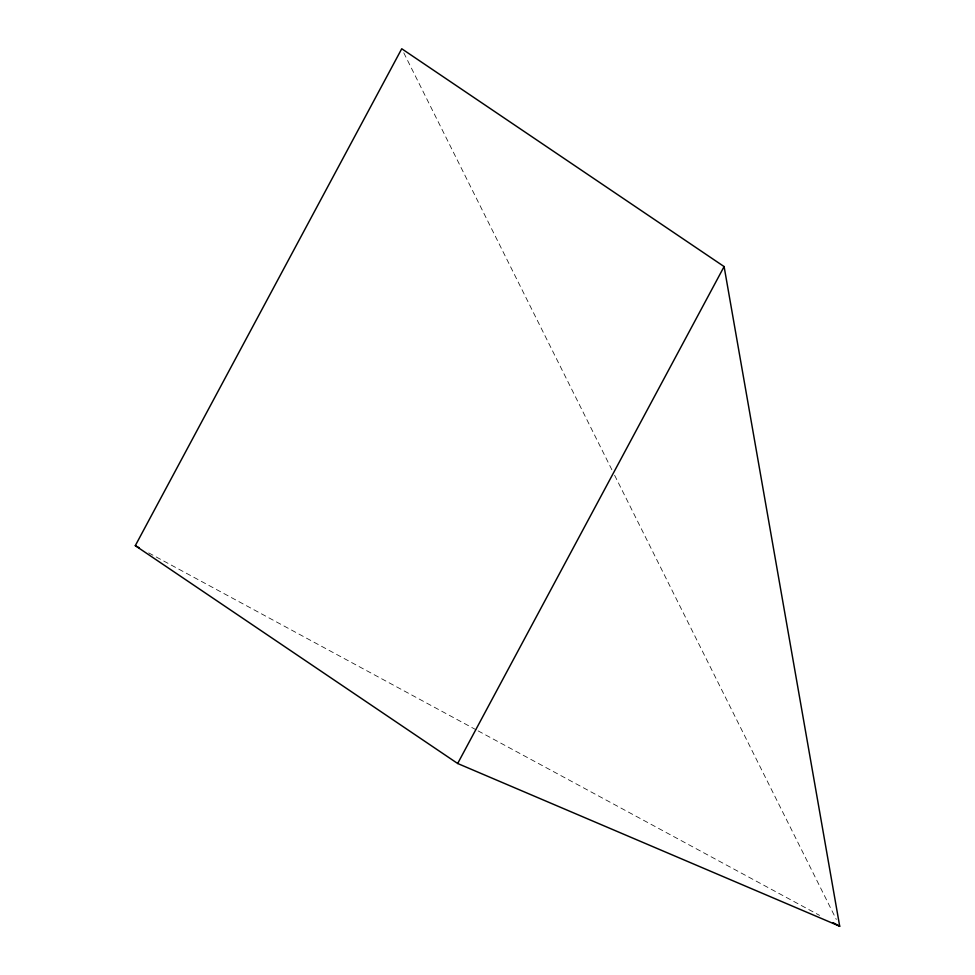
<?xml version="1.0" encoding="UTF-8"?>
<svg xmlns="http://www.w3.org/2000/svg" width="975" height="975" viewBox="0 0 975 975"><rect width="100%" height="100%" fill="white"/><g stroke="black" fill="none" stroke-linecap="round" stroke-linejoin="round"><path stroke-width="0.73" stroke-dasharray="4.88 3.66" d="M148.688 552.898L476.787 730.165M478.128 730.897L819.609 915.391M403.784 52.833L611.886 469.792M614.603 475.239L836.306 919.437"/><path stroke-width="1.46" d="M135.293 545.659L401.737 48.75L724.108 266.577L839.707 926.25L457.665 763.498L135.293 545.659L139.315 547.84M457.665 763.498L724.108 266.577M833.003 922.63L839.707 926.25"/></g></svg>
